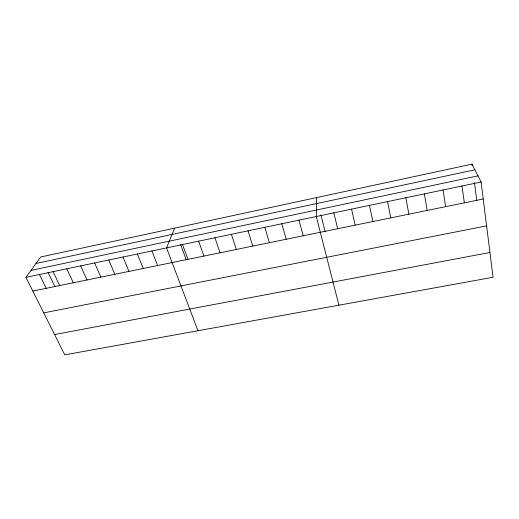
<?xml version="1.0" encoding="UTF-8"?>
<svg xmlns="http://www.w3.org/2000/svg" width="519" height="519" viewBox="0 0 519 519"><rect width="100%" height="100%" fill="white"/><g stroke="black" fill="none" stroke-linecap="round" stroke-linejoin="round"><path stroke-width="0.78" d="M316.596 197.596L316.305 216.52L338.92 305.191M174.624 228.152L166.567 247.887L197.953 330.733M25.95 277.347L40.657 256.989L472.031 164.134L481.1 182L493.05 277.263L64.778 354.866L25.95 277.347L481.1 182M35.967 263.477L474.911 169.804M30.971 270.399L477.993 175.87M32.814 291.055L483.234 198.978M43.745 312.873L486.608 225.882M54.599 334.554L489.942 252.474M39.438 274.519L46.191 288.324M48.053 272.365L54.839 286.462M53.055 271.671L59.679 285.567M66.789 268.79L73.296 282.784M80.653 265.89L87.03 279.975M94.64 262.958L100.887 277.14M108.763 260L114.881 274.279M123.009 257.015L128.991 271.398M137.392 253.999L143.238 268.485M151.911 250.962L157.62 265.546M182.526 244.546L187.93 259.344M180.644 244.572L186.159 259.61M198.647 241.173L203.896 256.081M214.937 237.76L220.017 252.785M231.396 234.309L236.307 249.457M248.024 230.825L252.766 246.09M264.826 227.309L269.393 242.691M281.804 223.747L286.196 239.259M298.963 220.153L303.174 235.788M320.969 214.996L325.128 231.558M333.834 212.848L337.661 228.736M351.551 209.138L355.184 225.155M369.457 205.388L372.889 221.535M387.563 201.593L390.788 217.876M405.858 197.758L408.875 214.178M424.36 193.885L427.163 210.442M443.064 189.967L445.646 206.659M461.981 186.003L464.336 202.845M472.031 164.134L472.232 165.684M474.45 182.675L476.786 200.568"/></g></svg>
